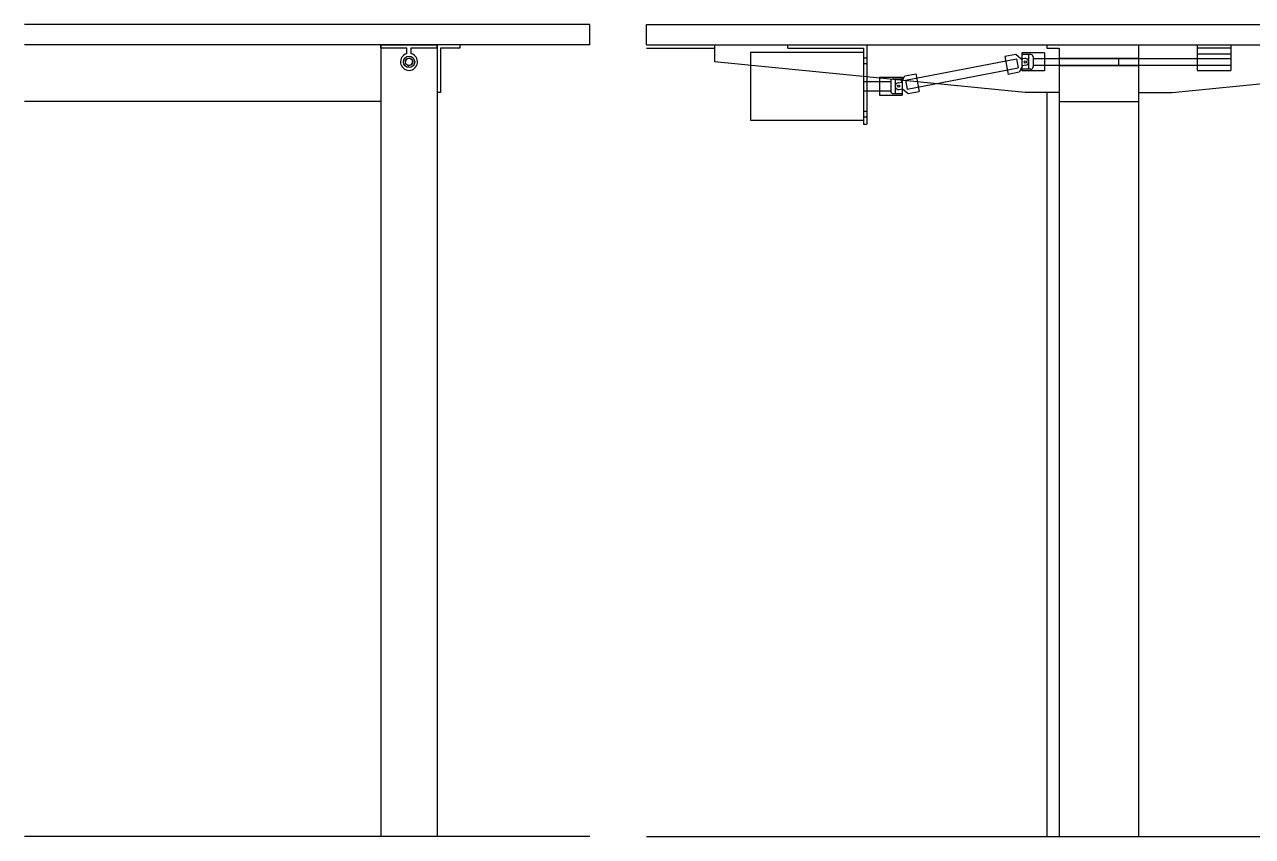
# Model space of a CAD drawing. Header units: millimetres. Extents: x 568 to 6362, y 128 to 4828.
# Drawn here: x 568 to 1653, y 128 to 846 of the extents above; entities that cross this region are included whole.
import ezdxf

# ---------------------------------------------------------------- set-up
doc = ezdxf.new("R2010")
doc.units = ezdxf.units.MM

msp = doc.modelspace()

# ---------------------------------------------------------------- linework, layer by layer
for p, q in [((1067.52, 846.137), (567.52, 846.137)), ((1067.52, 828.137), (1067.52, 846.137)), ((1117.52, 828.137), (1117.52, 846.137)), ((1117.52, 846.137), (1917.52, 846.137)), ((1067.52, 828.137), (567.52, 828.137)), ((882.52, 828.137), (882.52, 128.137)), ((932.52, 828.137), (932.52, 786.137)), ((932.52, 828.137), (932.52, 128.137)), ((952.52, 825.337), (935.32, 825.337)), ((935.32, 825.337), (935.32, 786.137)), ((952.52, 828.137), (952.52, 825.337)), ((1117.52, 828.137), (1917.52, 828.137)), ((1177.52, 828.137), (1177.52, 813.137)), ((1471.52, 828.137), (1471.52, 825.137)), ((1552.52, 828.137), (1552.52, 128.137)), ((1117.52, 825.137), (1177.52, 825.137)), ((1471.52, 825.137), (1482.52, 825.137)), ((1482.52, 825.137), (1482.52, 128.137)), ((1482.52, 816.387), (1552.52, 816.387)), ((1535.269, 809.887), (1535.269, 816.387)), ((1452.52, 786.137), (1177.52, 813.137)), ((1482.52, 809.887), (1552.52, 809.887)), ((1582.52, 786.137), (1857.52, 813.137)), ((935.32, 786.137), (932.52, 786.137)), ((1482.52, 786.137), (1452.52, 786.137)), ((1471.52, 786.137), (1471.52, 128.137)), ((1552.52, 786.137), (1582.52, 786.137)), ((882.52, 778.137), (567.52, 778.137)), ((1482.52, 778.137), (1552.52, 778.137)), ((1067.52, 128.137), (567.52, 128.137)), ((1117.52, 128.137), (1917.52, 128.137))]:
    msp.add_line(p, q)
at = {"color": 191}
for p, q in [((882.52, 825.637), (882.52, 828.137)), ((882.52, 828.137), (932.52, 828.137)), ((882.52, 825.637), (905.52, 825.637)), ((905.52, 820.365), (905.52, 825.637)), ((909.52, 820.365), (909.52, 825.637)), ((909.52, 825.637), (932.52, 825.637)), ((932.52, 825.637), (932.52, 828.137)), ((1604.388, 828.137), (1634.388, 828.137)), ((1604.388, 828.137), (1604.388, 805.637)), ((1604.388, 825.637), (1634.388, 825.637)), ((1634.388, 828.137), (1634.388, 805.637)), ((1444.092, 819.669), (1434.271, 817.784)), ((1434.271, 817.784), (1437.288, 802.071)), ((1448.963, 815.513), (1444.092, 819.669)), ((1451.909, 816.079), (1448.963, 815.513)), ((1469.388, 821.137), (1449.388, 821.137)), ((1449.388, 821.137), (1449.388, 805.137)), ((1457.388, 819.637), (1449.388, 819.637)), ((1455.388, 819.637), (1455.388, 806.637)), ((1459.388, 817.637), (1459.388, 808.637)), ((1469.388, 821.137), (1469.388, 805.137)), ((1604.388, 820.365), (1634.388, 820.365)), ((1634.388, 820.501), (1634.388, 805.772)), ((1447.109, 803.956), (1437.288, 802.071)), ((1450.094, 809.621), (1447.109, 803.956)), ((1457.388, 806.637), (1449.388, 806.637)), ((1469.388, 805.137), (1449.388, 805.137)), ((1453.04, 810.186), (1450.094, 809.621)), ((1604.388, 805.637), (1634.388, 805.637)), ((1323.52, 799.637), (1323.52, 783.637)), ((1323.52, 799.637), (1343.52, 799.637)), ((1333.52, 796.137), (1333.52, 787.137)), ((1335.52, 798.137), (1343.52, 798.137)), ((1337.52, 798.137), (1337.52, 785.137)), ((1339.954, 794.583), (1342.9, 795.148)), ((1342.9, 795.148), (1345.885, 800.813)), ((1343.52, 799.637), (1343.52, 783.637)), ((1345.885, 800.813), (1355.706, 802.699)), ((1355.706, 802.699), (1358.723, 786.986)), ((1323.52, 783.637), (1343.52, 783.637)), ((1335.52, 785.137), (1343.52, 785.137)), ((1341.085, 788.69), (1344.031, 789.256)), ((1344.031, 789.256), (1348.902, 785.1)), ((1348.902, 785.1), (1358.723, 786.986))]:
    msp.add_line(p, q, dxfattribs=at)
at = {"color": 12}
for p, q in [((1242.52, 828.137), (1312.52, 828.137)), ((1242.52, 825.137), (1242.52, 828.137)), ((1312.52, 828.137), (1312.52, 758.137)), ((1242.52, 825.137), (1309.52, 825.137)), ((1309.52, 825.137), (1309.52, 758.137)), ((1309.52, 816.687), (1312.52, 816.687)), ((1309.52, 811.587), (1312.52, 811.587)), ((1309.52, 769.687), (1312.52, 769.687)), ((1309.52, 764.587), (1312.52, 764.587)), ((1309.52, 758.137), (1312.52, 758.137))]:
    msp.add_line(p, q, dxfattribs=at)
at = {"color": 52}
for p, q in [((1209.52, 821.637), (1209.52, 761.637)), ((1209.52, 821.637), (1309.52, 821.637)), ((1309.52, 821.637), (1309.52, 761.637)), ((1309.52, 795.637), (1333.52, 795.637)), ((1333.52, 795.637), (1333.52, 787.637)), ((1309.52, 787.637), (1333.52, 787.637)), ((1209.52, 761.637), (1309.52, 761.637))]:
    msp.add_line(p, q, dxfattribs=at)
at = {"color": 171}
for p, q in [((1346.64, 796.885), (1444.846, 815.741)), ((1444.846, 815.741), (1446.354, 807.885)), ((1348.148, 789.028), (1446.354, 807.885)), ((1346.64, 796.885), (1348.148, 789.028))]:
    msp.add_line(p, q, dxfattribs=at)
at = {"color": 30}
for p, q in [((1459.388, 816.137), (1634.388, 816.137)), ((1459.388, 816.137), (1459.388, 810.137)), ((1634.388, 816.137), (1634.388, 810.137)), ((1459.388, 810.137), (1634.388, 810.137))]:
    msp.add_line(p, q, dxfattribs=at)
msp.add_lwpolyline([(910.807, 814.228), (908.218, 816.53), (904.93, 815.438), (904.232, 812.045), (906.821, 809.744), (910.109, 810.835)], close=True, dxfattribs=at)
at = {"color": 191}
for centre, radius in [((907.52, 813.137), 5), ((1452.475, 813.133), 1), ((1340.52, 791.637), 1)]:
    msp.add_circle(centre, radius, dxfattribs=at)
msp.add_circle((907.52, 813.137), 3.25)
for centre, radius, start, end in [((907.52, 813.137), 7.5, 105.46601, 74.53399), ((1452.475, 813.133), 3, 280.868869, 100.868869), ((1457.388, 817.637), 2, 0, 90), ((1457.388, 808.637), 2, 270, 0), ((1335.52, 796.137), 2, 90, 180), ((1340.52, 791.637), 3, 100.868869, 280.868869), ((1335.52, 787.137), 2, 180, 270)]:
    msp.add_arc(centre, radius, start, end, dxfattribs=at)

doc.saveas('drawing.dxf')
